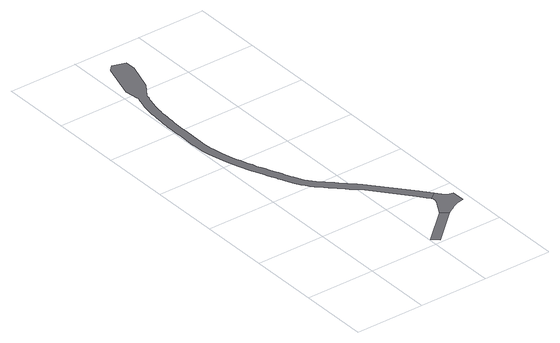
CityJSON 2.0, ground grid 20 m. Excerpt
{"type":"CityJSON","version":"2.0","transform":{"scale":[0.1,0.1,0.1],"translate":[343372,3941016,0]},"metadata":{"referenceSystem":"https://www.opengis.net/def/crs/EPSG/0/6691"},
"CityObjects":{
"road1":{"type":"Road","geometry":[{"type":"MultiSurface","lod":"1","boundaries":[[[0,1,2,3]]]}]},
"road2":{"type":"Road","attributes":{"RoadStructureAttribute.sectionType":"1"},"geometry":[{"type":"MultiSurface","lod":"1","boundaries":[[[4,5,6,7,8,9,10,11,12,13,14,15,16,17,18,19,20,21,22,23,24,25,26,27,28,29,30,31,32,33,34,35,36,37,38,39,40,41,42,43,44,45,46,47,48,49,50,51,52,53,54,55,56,57,58,59,60,61,62,63,64,65,66,67,68,69,70,71,72,73,74,75,76,77,78,79,80,81,82,83,84,85,86,87,88,89,90,91,92,93,94,95,96,97,98,99,100,101,102,103,104,105,106,107,108,109,110,111,112,113,114,115,116,117,118,119,120,121,122,123,124,125,126,127,128,129,130,131,132,133,134,135,136,137,138,139,140,141,142,143,144,145,146,147,148,149,150,151,152,153,154,155,156,157,158,159,160,161,162,163,164]]]}]},
"road3":{"type":"Road","geometry":[{"type":"MultiSurface","lod":"1","boundaries":[[[163,165,166,167,3,2,168,169,170,171,172,173,174,175,176,177,178,179,180,181,182,164]]]}]}
},
"vertices":[
[204,27,0],[221,9,0],[315,92,0],[296,108,0],
[317,218,0],[226,329,0],[220,334,0],[216,339,0],[210,344,0],[203,350,0],[197,356,0],[190,363,0],[182,371,0],[175,378,0],[167,386,0],[158,394,0],[151,402,0],[143,410,0],[136,418,0],[130,426,0],[124,434,0],[119,443,0],[115,451,0],[111,460,0],[107,468,0],[104,475,0],[102,481,0],[100,488,0],[98,491,0],[94,499,0],[91,506,0],[87,514,0],[83,524,0],[79,534,0],[74,545,0],[69,556,0],[65,568,0],[60,579,0],[56,590,0],[53,601,0],[49,612,0],[46,623,0],[43,634,0],[40,644,0],[38,655,0],[36,665,0],[34,675,0],[32,685,0],[31,693,0],[30,702,0],[29,710,0],[29,717,0],[29,723,0],[29,731,0],[30,782,0],[30,790,0],[30,796,0],[30,804,0],[30,812,0],[30,821,0],[30,830,0],[31,840,0],[32,849,0],[32,859,0],[33,870,0],[34,880,0],[34,890,0],[36,900,0],[37,910,0],[38,919,0],[40,928,0],[42,936,0],[43,943,0],[45,950,0],[47,957,0],[49,963,0],[51,968,0],[52,974,0],[53,978,0],[79,1016,0],[106,1099,0],[106,1128,0],[67,1139,0],[53,1125,0],[23,1023,0],[27,985,0],[29,982,0],[28,980,0],[27,976,0],[25,970,0],[23,964,0],[21,957,0],[19,949,0],[17,941,0],[15,932,0],[14,923,0],[12,913,0],[11,903,0],[10,893,0],[9,882,0],[8,871,0],[7,861,0],[7,851,0],[6,841,0],[5,831,0],[5,822,0],[5,813,0],[5,804,0],[5,797,0],[5,791,0],[5,783,0],[4,731,0],[4,723,0],[4,717,0],[5,709,0],[5,700,0],[6,691,0],[7,681,0],[9,670,0],[11,660,0],[14,649,0],[16,638,0],[19,627,0],[22,616,0],[25,605,0],[29,593,0],[33,582,0],[37,570,0],[41,558,0],[46,547,0],[51,536,0],[56,524,0],[60,514,0],[64,504,0],[68,495,0],[71,488,0],[76,480,0],[76,478,0],[79,472,0],[81,466,0],[84,458,0],[88,450,0],[92,440,0],[97,430,0],[103,421,0],[110,411,0],[117,402,0],[125,393,0],[133,385,0],[141,376,0],[149,368,0],[157,361,0],[165,353,0],[172,346,0],[179,338,0],[186,331,0],[193,325,0],[199,320,0],[203,316,0],[208,312,0],[298,202,0],[313,183,0],[319,177,0],[321,173,0],[341,189,0],
[324,168,0],[323,159,0],[320,152,0],[321,97,0],[328,101,0],[335,105,0],[342,109,0],[349,112,0],[350,113,0],[355,115,0],[361,118,0],[368,119,0],[374,121,0],[380,122,0],[380,160,0],[374,161,0],[363,164,0],[359,167,0]
]}
